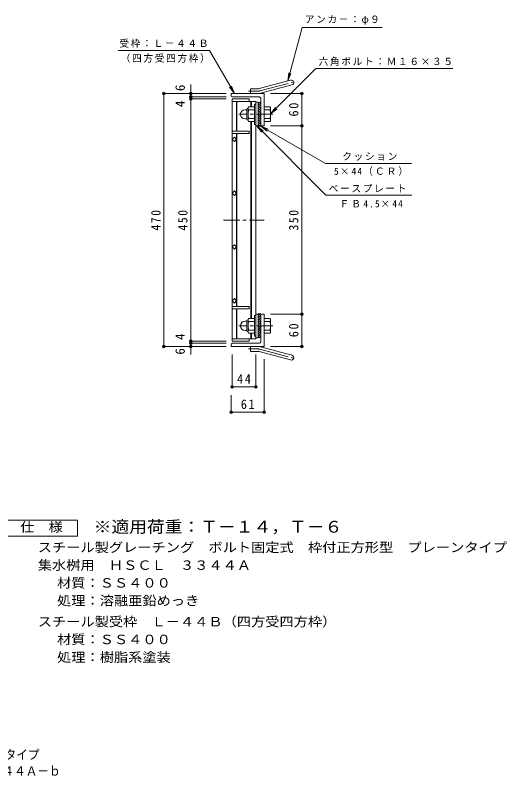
# Model space of a CAD drawing. Units: millimetres at full size, sheet at 1:6. Extents: x -791 to 1068, y -823 to 703.
# Drawn here: x 155 to 1068, y -823 to 591 of the extents above; entities that cross this region are included whole.
import ezdxf
from ezdxf.enums import TextEntityAlignment as Align

# ---------------------------------------------------------------- set-up
doc = ezdxf.new("R2010")
doc.units = ezdxf.units.MM
doc.header["$LTSCALE"] = 6
doc.header["$PDMODE"] = 32
doc.header["$PDSIZE"] = 4.8
doc.linetypes.add('CHAIN1', pattern=[8, 5, -1, 1, -1])
doc.linetypes.add('CHAIN2', pattern=[12, 9, -1, 1, -1])
for name, color, linetype, lineweight in [('E-1', 2, 'Continuous', 9), ('E-2', 3, 'Continuous', 9), ('E-4', 7, 'Continuous', 9), ('E-5', 7, 'Continuous', 9), ('F-F_F-Fﾚｲﾔ', 2, 'Continuous', 9)]:
    doc.layers.add(name, color=color, linetype=linetype, lineweight=lineweight)
doc.layers.add('F-5_F-5ﾚｲﾔ', color=3, linetype='Continuous')
doc.styles.add('ＭＳ ゴシック', font='')
doc.styles.get('ＭＳ ゴシック').set_extended_font_data('MS Gothic')

msp = doc.modelspace()

# ---------------------------------------------------------------- linework, layer by layer
at = {"layer": 'E-1'}
for p, q in [((608.644, 455.253), (666.835, 470.845)), ((592.5, 445.946), (592.5, 454.946)), ((606.315, 454.946), (592.5, 454.946)), ((610.974, 446.559), (669.164, 462.151)), ((556.5, 442.446), (556.5, 445.946)), ((617.5, 445.946), (556.5, 445.946)), ((607.5, 439.946), (559, 439.946)), ((617.5, 445.946), (617.5, 385.946)), ((599.7, 426.446), (599.7, 388.446)), ((602, 426.446), (599.7, 426.446)), ((606.5, 385.446), (606.5, 429.446)), ((611.5, 429.446), (606.5, 429.446)), ((611.5, 422.366), (606.5, 427.366)), ((611.5, 426.609), (608.662, 429.446)), ((611.5, 435.946), (611.5, 385.446)), ((582.19, 415.946), (585.7, 415.946)), ((585.7, 398.246), (585.7, 416.646)), ((587.5, 418.446), (587.7, 418.446)), ((587.7, 418.196), (587.7, 396.696)), ((599.7, 420.946), (588.738, 420.946)), ((599.7, 415.446), (588.738, 415.446)), ((611.5, 418.123), (606.5, 423.123)), ((611.5, 413.881), (606.5, 418.881)), ((611.5, 409.638), (606.5, 414.638)), ((611.5, 405.395), (606.5, 410.396)), ((617.5, 420.946), (628.461, 420.946)), ((617.5, 415.446), (628.461, 415.446)), ((629.7, 418.446), (629.5, 418.446)), ((629.5, 418.196), (629.5, 396.696)), ((582.2, 398.946), (585.7, 398.946)), ((587.5, 396.446), (587.7, 396.446)), ((599.7, 399.446), (588.738, 399.446)), ((611.5, 401.153), (606.5, 406.153)), ((611.5, 396.91), (606.5, 401.91)), ((611.5, 392.668), (606.5, 397.668)), ((617.5, 399.446), (628.461, 399.446)), ((629.7, 396.446), (629.5, 396.446)), ((599.7, 393.946), (588.738, 393.946)), ((602, 388.446), (599.7, 388.446)), ((611.5, 388.425), (606.5, 393.425)), ((610.236, 385.446), (606.5, 389.183)), ((611.5, 385.446), (606.5, 385.446)), ((614, 385.946), (617.5, 385.946)), ((617.5, 393.946), (628.461, 393.946)), ((599.7, -4.554), (599.7, 33.446)), ((602, 33.446), (599.7, 33.446)), ((606.5, 36.446), (606.5, -7.554)), ((610.236, 36.446), (606.5, 32.709)), ((611.5, 36.446), (606.5, 36.446)), ((611.5, 33.467), (606.5, 28.467)), ((611.5, 29.224), (606.5, 24.224)), ((611.5, -14.054), (611.5, 36.446)), ((614, 35.946), (617.5, 35.946)), ((617.5, -24.054), (617.5, 35.946)), ((582.2, 22.946), (585.7, 22.946)), ((585.7, 23.646), (585.7, 5.246)), ((587.5, 25.446), (587.7, 25.446)), ((587.7, 3.695), (587.7, 25.196)), ((599.7, 27.946), (588.738, 27.946)), ((599.7, 22.446), (588.738, 22.446)), ((611.5, 24.981), (606.5, 19.981)), ((611.5, 20.739), (606.5, 15.739)), ((611.5, 16.496), (606.5, 11.496)), ((617.5, 27.946), (628.461, 27.946)), ((617.5, 22.446), (628.461, 22.446)), ((629.7, 25.446), (629.5, 25.446)), ((629.5, 3.695), (629.5, 25.196)), ((582.19, 5.946), (585.7, 5.946)), ((587.5, 3.446), (587.7, 3.446)), ((599.7, 6.446), (588.738, 6.446)), ((599.7, 0.946), (588.738, 0.946)), ((611.5, 12.253), (606.5, 7.254)), ((611.5, 8.011), (606.5, 3.011)), ((611.5, 3.768), (606.5, -1.232)), ((617.5, 6.446), (628.461, 6.446)), ((617.5, 0.946), (628.461, 0.946)), ((629.7, 3.446), (629.5, 3.446)), ((602, -4.554), (599.7, -4.554)), ((611.5, -0.474), (606.5, -5.474)), ((611.5, -7.554), (606.5, -7.554)), ((611.5, -4.717), (608.662, -7.554)), ((556.5, -20.554), (556.5, -24.054)), ((617.5, -24.054), (556.5, -24.054)), ((607.5, -18.054), (559, -18.054)), ((592.5, -24.054), (592.5, -33.054)), ((610.974, -24.668), (669.164, -40.26)), ((606.315, -33.054), (592.5, -33.054)), ((608.644, -33.361), (666.835, -48.953))]:
    msp.add_line(p, q, dxfattribs=at)
at = {"layer": 'E-1', "linetype": 'CHAIN2'}
for p, q in [((609.809, 450.906), (674.976, 468.367)), ((606.315, 450.446), (588.695, 450.446)), ((606.315, -28.554), (588.695, -28.554)), ((609.809, -29.014), (674.976, -46.475))]:
    msp.add_line(p, q, dxfattribs=at)
at = {"layer": 'E-1', "linetype": 'CHAIN1'}
for p, q in [((633.755, 407.446), (570.398, 407.446)), ((633.755, 14.446), (570.398, 14.446))]:
    msp.add_line(p, q, dxfattribs=at)
at = {"layer": 'E-1'}
for centre, radius, start, end in [((668, 466.498), 4.5, 285.00014, 104.99991), ((606.315, 463.946), 9, 270, 285.00002), ((559, 442.446), 2.5, 180, 270), ((606.315, 463.946), 18, 270, 285), ((607.5, 435.946), 4, 0, 90), ((582.19, 407.456), 8.49, 90, 180), ((587.5, 416.646), 1.8, 90, 180), ((591.86, 418.196), 4.16, 138.61835, 221.37988), ((611.7, 407.446), 24, 160.52881, 199.47119), ((605.5, 407.446), 24, 340.52881, 19.47119), ((625.34, 418.196), 4.16, 318.62012, 41.38165), ((582.2, 407.446), 8.5, 180, 270), ((587.5, 398.246), 1.8, 180, 270), ((591.86, 396.696), 4.16, 138.62012, 221.38165), ((625.34, 396.696), 4.16, 318.61835, 41.37988), ((614, 388.446), 2.5, 180, 270), ((614, 33.446), 2.5, 90, 180), ((582.2, 14.446), 8.5, 90, 180), ((582.19, 14.436), 8.49, 180, 270), ((587.5, 23.646), 1.8, 90, 180), ((591.86, 25.196), 4.16, 138.61835, 221.37988), ((611.7, 14.446), 24, 160.52881, 199.47119), ((605.5, 14.446), 24, 340.52881, 19.47119), ((625.34, 25.196), 4.16, 318.62012, 41.38165), ((587.5, 5.246), 1.8, 180, 270), ((591.86, 3.695), 4.16, 138.62012, 221.38165), ((625.34, 3.695), 4.16, 318.61835, 41.37988), ((607.5, -14.054), 4, 270, 0), ((559, -20.554), 2.5, 90, 180), ((606.315, -42.054), 18, 75, 90), ((606.315, -42.054), 9, 74.99998, 90), ((668, -44.606), 4.5, 255.00009, 74.99986)]:
    msp.add_arc(centre, radius, start, end, dxfattribs=at)
at = {"layer": 'E-1', "linetype": 'CHAIN2'}
for centre, start, end in [((606.315, 463.946), 270, 284.99995), ((606.315, -42.054), 75.00005, 90)]:
    msp.add_arc(centre, 13.5, start, end, dxfattribs=at)
at = {"layer": 'E-2'}
for p, q in [((558, 435.946), (590, 435.946)), ((558, 435.946), (558, -14.054)), ((558, 431.446), (602, 431.446)), ((566, 431.446), (566, 375.946)), ((567, 431.446), (567, 375.946)), ((590, 435.946), (590, 431.446)), ((593, 420.946), (593, 431.446)), ((594, 431.446), (594, 420.946)), ((602, 431.446), (602, -9.554)), ((606.5, 429.946), (602, 429.946)), ((606.5, 385.945), (606.5, 429.946)), ((593, 27.946), (593, 393.946)), ((594, 393.946), (594, 27.946)), ((606.5, 385.945), (602, 385.945)), ((558, 375.946), (590, 375.946)), ((558, 371.446), (590, 371.446)), ((566, 371.446), (566, 50.446)), ((567, 371.446), (567, 50.446)), ((590, 375.946), (590, 371.446)), ((558, 360.947), (562.242, 365.189)), ((562.242, 356.704), (558, 360.947)), ((562.242, 365.189), (566.485, 360.947)), ((566.485, 360.947), (562.242, 356.704)), ((558, 260.946), (562.242, 265.189)), ((562.242, 265.189), (566.485, 260.946)), ((558, 160.946), (562.242, 156.703)), ((562.242, 156.703), (566.485, 160.946)), ((562.242, 65.189), (558, 60.946)), ((558, 60.946), (562.242, 56.703)), ((566.485, 60.946), (562.242, 65.189)), ((562.242, 56.703), (566.485, 60.946)), ((558, 50.446), (590, 50.446)), ((558, 45.946), (590, 45.946)), ((566, -9.554), (566, 45.946)), ((567, -9.554), (567, 45.946)), ((590, 45.946), (590, 50.446)), ((606.5, 35.946), (602, 35.946)), ((606.5, 35.946), (606.5, -8.054)), ((593, -9.554), (593, 0.946)), ((594, 0.946), (594, -9.554)), ((558, -9.554), (602, -9.554)), ((558, -14.054), (590, -14.054)), ((590, -14.054), (590, -9.554)), ((606.5, -8.054), (602, -8.054))]:
    msp.add_line(p, q, dxfattribs=at)
at = {"layer": 'E-2', "linetype": 'CHAIN1'}
msp.add_line((542.284, 210.946), (617.401, 210.946), dxfattribs=at)
at = {"layer": 'E-2'}
for points in [[(558, 260.946), (562.242, 256.703), (566.485, 260.946)], [(558, 160.946), (562.242, 165.189), (566.485, 160.946)]]:
    msp.add_lwpolyline(points, dxfattribs=at)
at = {"layer": 'E-4'}
for p, q in [((481.5, 445.946), (481.5, 462.528)), ((429.7, 445.946), (547, 445.946)), ((431.5, 445.946), (431.5, -24.054)), ((479.7, 439.946), (547, 439.946)), ((481.5, 445.946), (481.5, 439.946)), ((481.5, 439.946), (481.5, 435.946)), ((689.3, 445.946), (629.5, 445.946)), ((687.5, 445.946), (687.5, 385.946)), ((479.7, 435.946), (547, 435.946)), ((481.5, 435.946), (481.5, -14.054)), ((689.3, 385.946), (629.5, 385.946)), ((687.5, 385.946), (687.5, 35.946)), ((689.3, 35.946), (629.5, 35.946)), ((687.5, 35.946), (687.5, -24.054)), ((479.7, -14.054), (547, -14.054)), ((481.5, -14.054), (481.5, -18.054)), ((429.7, -24.054), (547, -24.054)), ((479.7, -18.054), (547, -18.054)), ((481.5, -18.054), (481.5, -24.054)), ((481.5, -24.054), (481.5, -39.082)), ((689.3, -24.054), (629.5, -24.054)), ((558, -100.855), (558, -38.53)), ((602, -100.855), (602, -38.53)), ((617.5, -147.922), (617.5, -47.592)), ((558, -99.055), (602, -99.055)), ((556.5, -147.922), (556.5, -114.597)), ((556.5, -146.122), (617.5, -146.122))]:
    msp.add_line(p, q, dxfattribs=at)
for p in [(431.5, 445.946), (481.5, 445.946), (481.5, 439.946), (687.5, 445.946), (481.5, 435.946), (687.5, 385.946), (687.5, 35.946), (481.5, -14.054), (431.5, -24.054), (481.5, -18.054), (481.5, -24.054), (687.5, -24.054), (558, -99.055), (602, -99.055), (556.5, -146.122), (617.5, -146.122)]:
    msp.add_point(p, dxfattribs=at)
at = {"layer": 'E-5'}
for p, q in [((661.448, 469.401), (688.039, 568.639)), ((837.039, 568.639), (688.039, 568.639)), ((346.205, 526.13), (516.205, 526.13)), ((562.5, 445.946), (516.205, 526.13)), ((629.5, 407.94), (713.797, 492.237)), ((661.448, 469.401), (663.406, 484.273)), ((661.448, 469.401), (667.189, 483.26)), ((713.797, 492.237), (967.797, 492.237)), ((562.5, 445.946), (553.368, 457.846)), ((562.5, 445.946), (556.76, 459.804)), ((629.5, 407.94), (638.631, 419.84)), ((629.5, 407.94), (641.4, 417.071)), ((603.75, 385.945), (612.881, 374.045)), ((603.75, 385.945), (615.65, 376.814)), ((603.75, 385.945), (732.447, 257.249)), ((611.501, 385.445), (623.401, 376.314)), ((611.501, 385.445), (625.359, 379.705)), ((732.447, 257.249), (891.947, 257.249))]:
    msp.add_line(p, q, dxfattribs=at)
msp.add_lwpolyline([(611.501, 385.445), (731.475, 316.178), (890.975, 316.178)], dxfattribs=at)
at = {"layer": 'F-F_F-Fﾚｲﾔ'}
msp.add_lwpolyline([(135.943, -376.445), (135.943, -346.444), (270.943, -346.444), (270.943, -376.445)], close=True, dxfattribs=at)

# ---------------------------------------------------------------- texts
at = {"layer": 'E-4', "color": 2, "style": 'ＭＳ ゴシック'}
for s, p in [('6', (475.5, 450.528)), ('4', (475.5, 420.819)), ('4', (475.5, -11.752)), ('6', (475.5, -39.082))]:
    msp.add_text(s, height=17.6, rotation=90, dxfattribs=at).set_placement(p, align=Align.BOTTOM_LEFT)
at = {"layer": 'E-4', "color": 2, "char_height": 17.6, "attachment_point": 7, "rotation": 90, "style": 'ＭＳ ゴシック'}
for s, insert in [('\\T1.27;\\W0.95;60', (681.5, 403.196)), ('\\T1.27;\\W0.9;470', (425.5, 191.446)), ('\\T1.27;\\W0.9;450', (475.5, 191.446)), ('\\T1.27;\\W0.9;350', (681.5, 191.446)), ('\\T1.27;\\W0.95;60', (681.5, -6.804))]:
    msp.add_mtext(s, dxfattribs=dict(at, insert=insert))
at = {"layer": 'E-4', "color": 2, "char_height": 17.6, "attachment_point": 7, "style": 'ＭＳ ゴシック'}
for s, insert in [('\\T1.27;\\W0.95;44', (567.25, -93.055)), ('\\T1.27;\\W0.95;61', (574.25, -140.122))]:
    msp.add_mtext(s, dxfattribs=dict(at, insert=insert))
at = {"layer": 'E-5', "char_height": 13.2, "attachment_point": 7, "style": 'ＭＳ ゴシック'}
for s, insert in [('\\T1.17;アンカ－：φ９', (693.039, 573.639)), ('\\T1.17;受枠：Ｌ－４４Ｂ', (348.705, 531.13)), ('\\T1.17;（四方受四方枠）', (351.205, 503.13)), ('\\T1.17;六角ボルト：Ｍ１６×３５', (718.797, 497.237)), ('\\T1.17;クッション', (762.725, 321.178)), ('\\T1.21;5×44（ＣＲ）', (747.225, 293.178)), ('\\T1.17;ベースプレート', (737.447, 262.249)), ('\\T1.26;\\W0.95;ＦＢ4.5×44', (757.697, 234.249))]:
    msp.add_mtext(s, dxfattribs=dict(at, insert=insert))
at = {"layer": 'F-5_F-5ﾚｲﾔ', "style": 'ＭＳ ゴシック', "width": 1.1}
msp.add_text('※適用荷重：Ｔ－１４，Ｔ－６', height=21.99, dxfattribs=at).set_placement((300.943, -376.445), align=Align.BOTTOM_LEFT)
at = {"layer": 'F-F_F-Fﾚｲﾔ', "style": 'ＭＳ ゴシック'}
for s, width, p in [('仕\u3000様', 1.1, (164.443, -373.444)), ('スチール製グレーチング\u3000ボルト固定式\u3000枠付正方形型\u3000プレーンタイプ', 1.1, (197.197, -411.196)), ('集水桝用\u3000ＨＳＣＬ\u3000３３４４Ａ', 1.1, (197.197, -444.196)), ('材質：ＳＳ４００', 1.1, (233.024, -477.196)), ('処理：溶融亜鉛めっき', 1.1, (233.024, -510.196)), ('スチール製受枠\u3000Ｌ－４４Ｂ（四方受四方枠）', 1.1, (197.197, -549.196)), ('材質：ＳＳ４００', 1.1, (233.024, -582.196)), ('処理：樹脂系塗装', 1.1, (233.024, -615.196)), ('スチール製グレーチング\u3000ボルト固定式\u3000枠付正方形型\u3000プレーンタイプ', 0.9, (-512.598, -796.274)), ('集水桝用\u3000クッション付\u3000ＨＳＣＬ\u3000３３４４Ａ－ｂ', 0.9, (-278.899, -826.488))]:
    msp.add_text(s, height=17.6, dxfattribs=dict(at, width=width)).set_placement(p, align=Align.BOTTOM_LEFT)

doc.saveas('drawing.dxf')
